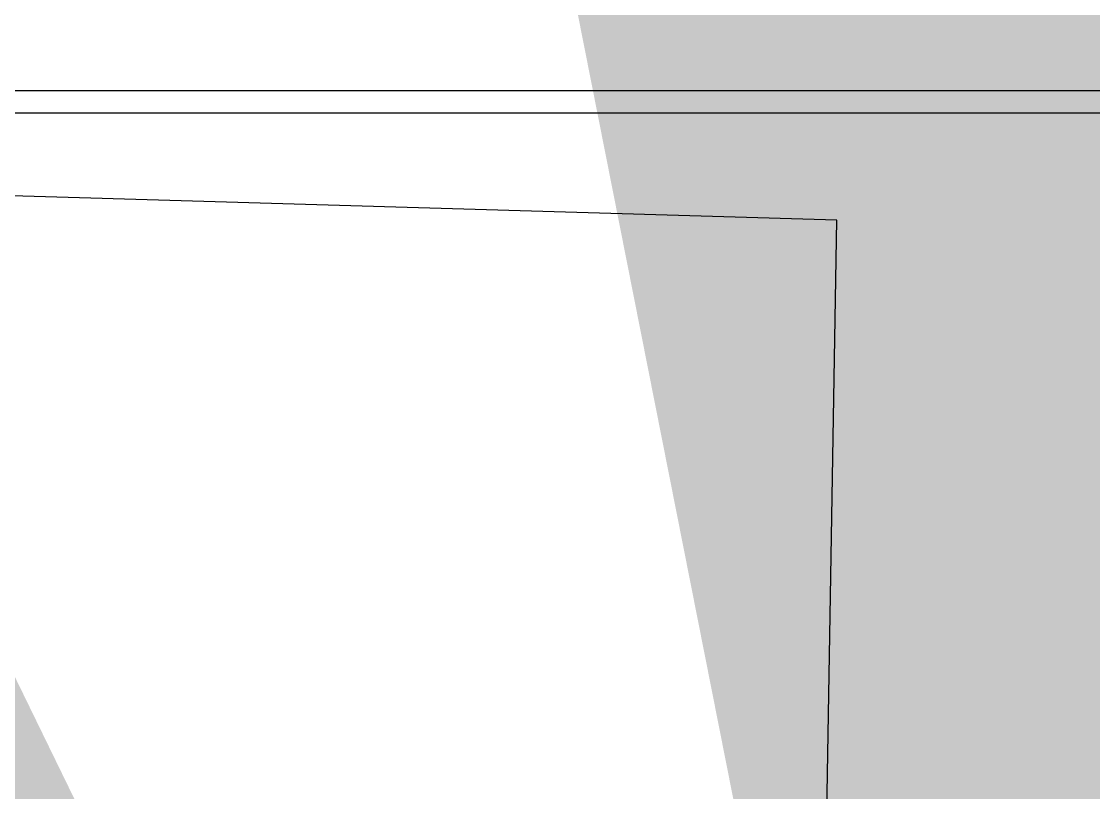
# Model space of a CAD drawing. Header units: inches. Extents: x 191440 to 383551, y 141411 to 284946.
# Drawn here: x 191672.63 to 191686.96, y 141479.92 to 141490.23 of the extents above; entities that cross this region are included whole.
import ezdxf

# ---------------------------------------------------------------- set-up
doc = ezdxf.new("R2010")
doc.units = ezdxf.units.IN
doc.header["$MEASUREMENT"] = 0
for name, color, linetype in [('HOME', 8, 'Continuous'), ('Sanitary', 6, 'Continuous'), ('VP', 7, 'Continuous')]:
    doc.layers.add(name, color=color, linetype=linetype)
doc.styles.add('ROMANS', font='romans', dxfattribs={"height": 1})
doc.dimstyles.new('osama', dxfattribs={"dimtxt": 50, "dimasz": 45, "dimexe": 0.18, "dimexo": 0.0625, "dimgap": 0.2, "dimtad": 0, "dimdec": 0, "dimzin": 0, "dimdsep": 46, "dimtxsty": 'ROMANS', "dimcen": 0, "dimse1": 1, "dimse2": 1, "dimclrd": 3, "dimclre": 3, "dimclrt": 5, "dimadec": 0, "dimazin": 0, "dimtfac": 0.6, "dimtdec": 0, "dimtmove": 2, "dimatfit": 3, "dimfxl": 1, "dimtolj": 1, "dimtzin": 0, "dimarcsym": 0})

msp = doc.modelspace()

# ---------------------------------------------------------------- linework, layer by layer
msp.add_lwpolyline([(191704.84572, 141489.30032), (191647.34572, 141489.30032), (191647.34572, 141449.80032), (191704.84572, 141449.80032), (191704.84572, 141489.30032)])
msp.add_lwpolyline([(191704.54572, 141489.00032), (191647.64572, 141489.00032), (191647.64572, 141450.10032), (191704.54572, 141450.10032)], close=True)
at = {"layer": 'HOME', "elevation": 904.54, "flags": 128}
for points in [[(191683.53067, 141487.57315), (191657.08411, 141488.353)], [(191672.86384, 141472.87361), (191683.28071, 141472.77986), (191683.53067, 141487.57315)]]:
    msp.add_lwpolyline(points, dxfattribs=at)

# ---------------------------------------------------------------- leaders
at = {"layer": 'Sanitary', "ltscale": 0.5}
msp.add_leader([(191653.4749, 141520.58474), (191653.79451, 141519.51639), (191654.25774, 141519.47586)], dimstyle='osama', override={"dimasz": 100, "dimgap": 0.09}, dxfattribs=at)
at = {"layer": 'VP', "color": 252}
msp.add_leader([(191676.09213, 141510.39436), (191676.70886, 141508.74881), (191677.08854, 141508.71559)], dimstyle='osama', override={"dimasz": 100, "dimgap": 0.09}, dxfattribs=at)

doc.saveas('drawing.dxf')
